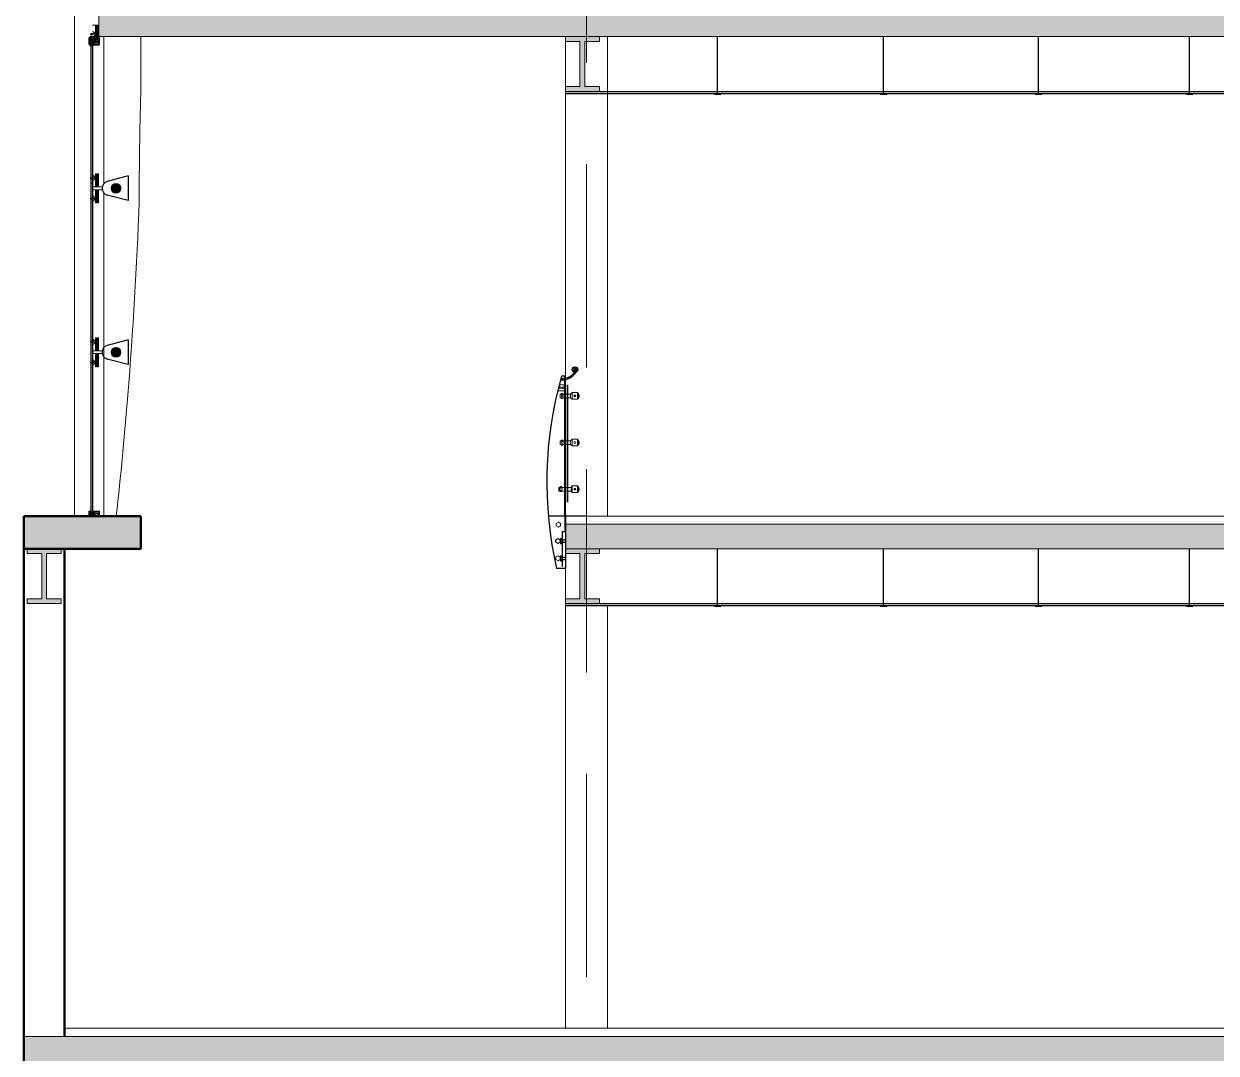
# Model space of a CAD drawing. Header units: millimetres. Extents: x 1135 to 1350, y 205 to 283.
# Drawn here: x 1303.27 to 1310.6, y 241.3 to 247.63 of the extents above; entities that cross this region are included whole.
import ezdxf

# ---------------------------------------------------------------- set-up
doc = ezdxf.new("R2010")
doc.units = ezdxf.units.MM
doc.header["$LTSCALE"] = 10
doc.linetypes.add('DASHED2', pattern=[0.375, 0.25, -0.125])
doc.layers.get('0').update_dxf_attribs({"color": 90})
for name, color, linetype in [('1', 130, 'Continuous'), ('CIEL', 8, 'Continuous'), ('DATA', 9, 'Continuous'), ('ESCALERA', 90, 'Continuous'), ('FONDO', 8, 'Continuous'), ('TEX1', 90, 'Continuous'), ('VIDRO', 140, 'Continuous')]:
    doc.layers.add(name, color=color, linetype=linetype)
for name, color, linetype, lineweight in [('A-perf', 180, 'Continuous', 9), ('cinza 03', 252, 'Continuous', 13), ('HACHT', 90, 'Continuous', 9), ('linha estutura', 252, 'Continuous', 13), ('PAREDES 2', 50, 'Continuous', 50), ('pn 02', 16, 'Continuous', 20), ('PN-01', 90, 'Continuous', 13), ('TEXTOS', 90, 'Continuous', 9)]:
    doc.layers.add(name, color=color, linetype=linetype, lineweight=lineweight)

# ---------------------------------------------------------------- blocks, each defined once
blk = doc.blocks.new('A$C43351A97')
at = {"layer": 'DATA'}
for p, q in [((0, 0.99), (0, 3.49)), ((0, 3.49), (0.53, 3.49)), ((3.53, 0.99), (0, 0.99)), ((0.07, 3.4), (0.06, 3.37)), ((0.06, 3.37), (0.06, 3.05)), ((0.06, 3.05), (0.07, 3.02)), ((0.09, 3.42), (0.07, 3.4)), ((0.07, 3.31), (0.07, 3.13)), ((0.07, 3.02), (0.09, 3)), ((0.11, 2.92), (0.08, 2.9)), ((0.08, 2.9), (0.08, 2.87)), ((0.08, 2.87), (0.08, 1.13)), ((0.08, 1.13), (0.08, 1.1)), ((0.08, 1.1), (0.11, 1.08)), ((0.13, 3.43), (0.09, 3.42)), ((0.09, 3), (0.13, 2.99)), ((0.14, 2.93), (0.11, 2.92)), ((0.11, 1.08), (0.14, 1.07)), ((0.48, 3.43), (0.13, 3.43)), ((0.46, 3.42), (0.13, 3.36)), ((0.13, 3.08), (0.46, 3.02)), ((0.13, 2.99), (0.48, 2.99)), ((0.53, 2.93), (0.14, 2.93)), ((0.14, 1.07), (2.94, 1.07)), ((0.18, 3.27), (0.3, 3.34)), ((0.3, 3.09), (0.18, 3.16)), ((0.29, 3.32), (0.19, 3.26)), ((0.19, 3.18), (0.29, 3.11)), ((0.26, 2.75), (0.26, 2.19)), ((0.61, 2.75), (0.26, 2.75)), ((0.26, 2.19), (2.73, 2.19)), ((0.32, 3.27), (0.32, 3.3)), ((0.61, 3.27), (0.32, 3.27)), ((0.32, 3.17), (0.61, 3.17)), ((0.32, 3.13), (0.32, 3.17)), ((0.34, 3.32), (0.34, 3.28)), ((0.34, 3.28), (0.43, 3.28)), ((0.34, 3.15), (0.34, 3.11)), ((0.43, 3.15), (0.34, 3.15)), ((0.39, 2.38), (0.39, 2.56)), ((0.43, 3.28), (0.46, 3.42)), ((0.46, 3.02), (0.43, 3.15)), ((0.45, 2.63), (0.86, 2.63)), ((2.73, 2.31), (0.45, 2.31)), ((0.48, 3.41), (0.48, 3.43)), ((0.48, 3.39), (0.48, 3.41)), ((0.49, 3.38), (0.48, 3.39)), ((0.48, 3.03), (0.49, 3.04)), ((0.48, 3.02), (0.48, 3.03)), ((0.48, 2.99), (0.48, 3.02)), ((0.51, 3.38), (0.49, 3.38)), ((0.49, 3.04), (0.51, 3.04)), ((0.52, 3.38), (0.51, 3.38)), ((0.51, 3.04), (0.52, 3.04)), ((0.53, 3.39), (0.52, 3.38)), ((0.52, 3.04), (0.53, 3.03)), ((0.53, 3.49), (0.53, 3.41)), ((0.53, 3.41), (0.53, 3.39)), ((0.53, 3.03), (0.53, 3.02)), ((0.53, 3.02), (0.53, 2.93)), ((0.61, 3.5), (0.61, 3.27)), ((0.86, 3.5), (0.61, 3.5)), ((0.61, 3.17), (0.61, 2.75)), ((0.73, 3.38), (0.86, 3.38)), ((0.73, 2.75), (0.73, 3.38)), ((0.86, 2.75), (0.73, 2.75)), ((0.86, 3.38), (0.86, 3.5)), ((0.86, 2.63), (0.86, 2.75)), ((4.83, 4), (2.1, 3.5)), ((2.1, 4), (4.83, 3.5)), ((2.1, 4), (2.1, 3.5)), ((4.83, 4), (2.1, 4)), ((2.1, 3.5), (4.83, 3.5)), ((2.73, 2.41), (2.73, 2.31)), ((2.73, 2.19), (2.73, 2.09)), ((2.95, 2.47), (2.79, 2.47)), ((2.79, 2.03), (2.95, 2.03)), ((2.88, 2.32), (2.92, 2.31)), ((2.95, 2.39), (2.89, 2.39)), ((2.89, 2.18), (2.93, 2.19)), ((2.9, 2.39), (2.95, 2.41)), ((5.59, 2.31), (2.9, 2.31)), ((2.9, 2.19), (3.54, 2.19)), ((2.96, 2.12), (2.9, 2.12)), ((2.95, 2.09), (2.9, 2.11)), ((2.92, 2.31), (3.03, 2.31)), ((2.93, 2.19), (3.02, 2.19)), ((2.94, 1.07), (2.97, 1.08)), ((2.97, 1.08), (2.99, 1.1)), ((2.98, 3.5), (2.98, 2.42)), ((5.21, 3.5), (2.98, 3.5)), ((2.99, 1.97), (2.99, 2.08)), ((2.99, 1.1), (3, 1.13)), ((3, 1.43), (3.02, 1.49)), ((3, 1.13), (3, 1.43)), ((3.02, 1.49), (3.06, 1.54)), ((3.05, 2.16), (3.05, 1.97)), ((3.05, 1.97), (3.74, 1.97)), ((3.06, 3.42), (5.17, 3.42)), ((3.06, 2.35), (3.06, 3.42)), ((3.06, 1.54), (3.13, 1.56)), ((3.07, 1.46), (3.06, 1.43)), ((3.06, 1.43), (3.06, 1.12)), ((3.06, 1.12), (3.07, 1.09)), ((3.09, 1.48), (3.07, 1.46)), ((3.07, 1.09), (3.09, 1.06)), ((3.08, 1.38), (3.08, 1.19)), ((3.62, 1.87), (3.09, 1.87)), ((3.13, 1.49), (3.09, 1.48)), ((3.09, 1.06), (3.13, 1.05)), ((3.13, 1.56), (3.53, 1.56)), ((3.48, 1.49), (3.13, 1.49)), ((3.13, 1.05), (3.48, 1.05)), ((3.47, 1.48), (3.14, 1.43)), ((3.14, 1.14), (3.47, 1.09)), ((3.19, 1.34), (3.3, 1.41)), ((3.3, 1.15), (3.19, 1.23)), ((3.2, 1.32), (3.3, 1.39)), ((3.3, 1.18), (3.2, 1.24)), ((3.33, 1.37), (3.33, 1.33)), ((3.33, 1.33), (3.74, 1.33)), ((3.33, 1.23), (3.33, 1.2)), ((3.71, 1.23), (3.33, 1.23)), ((3.34, 1.39), (3.34, 1.35)), ((3.34, 1.35), (3.43, 1.35)), ((3.34, 1.22), (3.34, 1.18)), ((3.43, 1.22), (3.34, 1.22)), ((3.43, 1.35), (3.47, 1.48)), ((3.47, 1.09), (3.43, 1.22)), ((3.48, 1.47), (3.48, 1.49)), ((3.48, 1.46), (3.48, 1.47)), ((3.49, 1.45), (3.48, 1.46)), ((3.48, 1.09), (3.49, 1.1)), ((3.48, 1.08), (3.48, 1.09)), ((3.48, 1.05), (3.48, 1.08)), ((3.51, 1.44), (3.49, 1.45)), ((3.49, 1.1), (3.51, 1.1)), ((3.52, 1.45), (3.51, 1.44)), ((3.51, 1.1), (3.52, 1.1)), ((3.53, 1.46), (3.52, 1.45)), ((3.52, 1.1), (3.53, 1.09)), ((3.53, 1.56), (3.53, 1.47)), ((3.53, 1.47), (3.53, 1.46)), ((3.53, 1.09), (3.53, 1.08)), ((3.53, 1.08), (3.53, 0.99)), ((3.54, 2.19), (3.54, 2.09)), ((4.17, 0.88), (3.57, 0.96)), ((3.61, 2.03), (3.7, 2.03)), ((3.62, 1.51), (3.62, 1.87)), ((3.62, 1.09), (3.67, 1.09)), ((3.62, 1.03), (3.62, 1.09)), ((3.64, 2.18), (3.68, 2.19)), ((3.65, 2.19), (5.59, 2.19)), ((3.71, 2.12), (3.65, 2.12)), ((3.7, 2.09), (3.65, 2.11)), ((3.84, 1), (3.65, 1)), ((3.67, 1.09), (3.71, 1.23)), ((3.68, 2.19), (3.77, 2.19)), ((3.71, 1.87), (3.71, 1.51)), ((3.74, 1.87), (3.71, 1.87)), ((3.71, 1.51), (3.8, 1.51)), ((3.74, 1.97), (3.74, 2.08)), ((3.74, 1.33), (3.74, 1.39)), ((3.8, 2.16), (3.8, 1.94)), ((3.87, 1.33), (3.8, 1.09)), ((3.8, 1.09), (3.87, 1.09)), ((3.96, 1.49), (3.86, 1.32)), ((3.87, 1.45), (3.87, 1.33)), ((3.87, 1.09), (3.87, 1.03)), ((3.97, 1.27), (3.97, 1.05)), ((4.17, 1.34), (4.02, 1.5)), ((4.07, 1.05), (4.07, 1.27)), ((4.17, 0), (4.17, 1.5)), ((5.36, 1.5), (4.17, 1.5)), ((4.83, 3.5), (4.83, 4)), ((5.3, 3.19), (5.03, 2.71)), ((5.03, 2.71), (5.03, 2.35)), ((5.11, 2.69), (5.37, 3.14)), ((5.11, 2.35), (5.11, 2.69)), ((5.17, 3.42), (5.3, 3.19)), ((5.17, 0), (5.17, 1.5)), ((5.17, 0.86), (5.67, 0.94)), ((5.37, 3.24), (5.21, 3.5)), ((5.36, 3.5), (5.36, 3.28)), ((5.61, 3.5), (5.36, 3.5)), ((5.36, 3.1), (5.36, 2.93)), ((5.36, 1.57), (5.36, 1.4)), ((5.36, 1.23), (5.36, 1)), ((5.36, 1), (5.61, 1)), ((5.38, 3.25), (5.41, 3.25)), ((5.41, 3.13), (5.38, 3.13)), ((5.38, 1.38), (5.41, 1.38)), ((5.41, 1.25), (5.38, 1.25)), ((5.41, 3.29), (5.5, 3.29)), ((5.41, 3.25), (5.41, 3.29)), ((5.41, 3.09), (5.41, 3.13)), ((5.41, 3.1), (5.41, 3.09)), ((5.6, 3.09), (5.41, 3.09)), ((5.41, 1.41), (5.6, 1.41)), ((5.41, 1.38), (5.41, 1.41)), ((5.41, 1.21), (5.41, 1.25)), ((5.5, 1.21), (5.41, 1.21)), ((5.46, 3), (5.65, 3)), ((5.46, 2.93), (5.46, 3)), ((5.46, 1.5), (5.46, 1.57)), ((5.65, 1.5), (5.46, 1.5)), ((5.5, 3.29), (5.63, 3.16)), ((5.63, 1.34), (5.5, 1.21)), ((5.61, 3.32), (5.61, 3.5)), ((5.64, 3.29), (5.61, 3.32)), ((5.61, 1.18), (5.64, 1.21)), ((5.61, 1), (5.61, 1.18)), ((5.66, 3.31), (5.64, 3.29)), ((5.64, 1.21), (5.66, 1.19)), ((5.65, 3.5), (6.23, 3.5)), ((5.73, 3.45), (5.65, 3.47)), ((5.65, 3), (5.65, 3)), ((5.65, 3), (5.65, 2.38)), ((5.65, 2.13), (5.65, 1.5)), ((5.65, 1.03), (5.73, 1.05)), ((6.23, 1), (5.65, 1)), ((5.72, 3.31), (5.66, 3.31)), ((5.66, 1.19), (5.72, 1.19)), ((6.2, 0.94), (5.67, 0.94)), ((5.73, 3.29), (5.73, 3.45)), ((5.73, 1.05), (5.73, 1.21)), ((5.77, 1.44), (5.77, 3.06)), ((5.77, 3.06), (5.95, 3.06)), ((5.95, 1.44), (5.77, 1.44)), ((6.19, 3.45), (5.81, 3.43)), ((5.81, 3.43), (5.81, 3.29)), ((5.81, 1.21), (5.81, 1.07)), ((5.81, 1.07), (6.19, 1.05)), ((5.92, 3.23), (5.82, 3.28)), ((5.82, 1.22), (5.92, 1.27)), ((5.95, 3.06), (5.95, 3.17)), ((5.95, 1.33), (5.95, 1.44)), ((6.17, 2.25), (6.19, 2.83)), ((6.19, 1.68), (6.17, 2.25)), ((6.19, 2.83), (6.19, 3.45)), ((6.19, 1.05), (6.19, 1.68)), ((6.23, 3.5), (6.23, 1))]:
    blk.add_line(p, q, dxfattribs=at)
blk.add_circle((5.12, 3.76), 0.243, dxfattribs=at)
for centre, radius, start, end in [((0.13, 3.3), 0.0625, 90, 168.61954), ((0.13, 3.14), 0.0625, 191.38046, 270), ((0.24, 3.22), 0.0784, 135.87573, 224.12427), ((0.22, 3.22), 0.0469, 124.43657, 235.56343), ((0.3, 3.3), 0.025, 360, 124.43657), ((0.3, 3.13), 0.025, 235.56343, 360), ((0.31, 3.32), 0.0272, 0, 124.43657), ((0.31, 3.11), 0.0272, 235.56343, 360), ((0.45, 2.56), 0.0625, 90, 180), ((0.45, 2.38), 0.0625, 180, 270), ((2.79, 2.41), 0.0625, 90, 180), ((2.79, 2.09), 0.0625, 180, 270), ((2.9, 2.35), 0.041, 90, 270), ((2.89, 2.35), 0.0312, 90, 254.96712), ((2.9, 2.15), 0.041, 90, 270), ((2.9, 2.15), 0.031, 105.99545, 270.00455), ((2.95, 2.44), 0.03, 270, 90), ((2.95, 2.42), 0.0312, 270, 0), ((2.95, 2.06), 0.03, 270, 90), ((2.96, 2.08), 0.031, 359.99877, 90.00123), ((3.09, 1.97), 0.094, 179.9974, 270.00108), ((3.02, 2.16), 0.031, 360, 90), ((3.03, 2.35), 0.0312, 270, 0), ((3.05, 2.16), 0.00000125, 180, 0), ((3.14, 1.37), 0.0625, 90, 168.61954), ((3.14, 1.2), 0.0625, 191.38046, 270), ((3.24, 1.28), 0.0784, 135.87573, 224.12427), ((3.23, 1.28), 0.0469, 124.35561, 235.64439), ((3.32, 1.39), 0.0272, 360, 124.43657), ((3.31, 1.37), 0.025, 359.99613, 124.00387), ((3.31, 1.2), 0.025, 235.73155, 359.72194), ((3.32, 1.18), 0.0272, 235.56343, 360), ((3.61, 2.09), 0.0625, 180, 270), ((3.57, 1.08), 0.039, 0.1803, 180), ((3.57, 1), 0.039, 180, 262.07308), ((3.65, 2.15), 0.041, 90, 270), ((3.65, 2.15), 0.0309, 105.33705, 270.12763), ((3.74, 1.51), 0.125, 180, 270), ((3.65, 1.03), 0.03, 180, 224.98847), ((3.65, 1.03), 0.03, 224.98847, 270.01153), ((3.7, 2.06), 0.031, 270, 90), ((3.71, 2.08), 0.031, 360, 90), ((3.74, 1.94), 0.062, 270, 360), ((3.77, 2.16), 0.031, 0, 90), ((3.8, 1.45), 0.062, 360, 90), ((3.84, 1.03), 0.03, 270, 0.00477), ((3.99, 1.47), 0.037, 43.0014, 150), ((4.02, 1.25), 0.0537, 21.45883, 158.54117), ((4.02, 1.07), 0.0537, 201.45883, 338.54117), ((5.07, 2.35), 0.04, 180, 0), ((5.38, 3.28), 0.025, 180, 270), ((5.38, 3.1), 0.025, 90, 180), ((5.41, 2.93), 0.05, 180, 0), ((5.41, 1.57), 0.05, 0, 180), ((5.38, 1.4), 0.025, 180, 270), ((5.38, 1.23), 0.025, 90, 180), ((5.29, 3.19), 0.0938, 330, 30), ((5.87, 3.71), 0.337, 118.30351, 217.999), ((5.59, 2.38), 0.0625, 270, 0), ((5.59, 2.13), 0.0625, 0, 90), ((5.6, 3.13), 0.0414, 270, 45), ((5.6, 1.37), 0.0414, 315, 90), ((5.65, 3.49), 0.015, 90, 256.26192), ((5.65, 1.02), 0.015, 103.73808, 270), ((5.77, 3.3), 0.05, 166.11346, 339.89449), ((5.77, 1.2), 0.05, 20.10551, 193.88654), ((5.77, 3.29), 0.04, 180, 0), ((5.77, 1.21), 0.04, 0, 180), ((5.89, 3.17), 0.0625, 360, 60), ((5.89, 1.33), 0.0625, 300, 360)]:
    blk.add_arc(centre, radius, start, end, dxfattribs=at)

msp = doc.modelspace()

# ---------------------------------------------------------------- hatches: boundary and pattern name
at = {"layer": '1'}
h = msp.add_hatch(dxfattribs=at)
h.set_pattern_fill('LINE', color=256, scale=0.022502, angle=45, style=0)
h.set_pattern_definition([(45, (1113.0071196, 279.2692487), (-0.001988936716, 0.001988936716), [])])
h.paths.add_polyline_path([(1303.8635, 246.6167, 0.528848), (1303.8252, 246.6427), (1303.8091, 246.6262, 1.19142)])
h = msp.add_hatch(dxfattribs=at)
h.set_pattern_fill('LINE', color=256, scale=0.022502, angle=45, style=0)
h.set_pattern_definition([(45, (1113.0071196, 278.2609154), (-0.001988936716, 0.001988936716), [])])
h.paths.add_polyline_path([(1303.8635, 245.6083, 0.528848), (1303.8252, 245.6344), (1303.8091, 245.6179, 1.19142)])
at = {"layer": 'cinza 03'}
h = msp.add_hatch(dxfattribs=at)
h.set_pattern_fill('LINE', color=256, scale=0.014873, angle=90, style=0)
h.set_pattern_definition([(90, (-1957.9210344, -1186.3279192), (0.0018591344764, 1e-19), [])])
h.paths.add_polyline_path([(1306.6143, 245.3398), (1306.6076, 245.3398), (1306.6076, 245.4049), (1306.6143, 245.4049)])
h.paths.add_polyline_path([(1306.6143, 244.7661), (1306.6076, 244.7661), (1306.6076, 245.3398), (1306.6143, 245.3398)])
h.paths.add_polyline_path([(1306.6143, 244.6865), (1306.6076, 244.6865), (1306.6076, 244.7661), (1306.6143, 244.7661)])
h = msp.add_hatch(color=256, dxfattribs=at)
edge = h.paths.add_edge_path()
edge.add_arc((1306.6568, 245.3398), 0.00205, 0, 360)
at = {"layer": 'ESCALERA', "ltscale": 0.1}
h = msp.add_hatch(color=256, dxfattribs=at)
h.paths.add_polyline_path([(1306.6568, 245.5186, -0.429246), (1306.6749, 245.5014, -0.019142), (1306.6748, 245.5001), (1306.6568, 245.5001)])
h.paths.add_polyline_path([(1306.6568, 245.5186), (1306.6568, 245.5001), (1306.6406, 245.5001, -0.019142), (1306.6406, 245.5014, -0.399339)])
h.paths.add_polyline_path([(1306.6568, 245.5001), (1306.6748, 245.5001, -0.406762), (1306.6568, 245.4843)])
h.paths.add_polyline_path([(1306.6406, 245.5014, -0.060174), (1306.641, 245.5055), (1306.6568, 245.4979), (1306.6568, 245.4843, -0.399339)])
at = {"layer": 'HACHT'}
h = msp.add_hatch(color=256, dxfattribs=at)
h.paths.add_polyline_path([(1317.4037, 244.55), (1306.5987, 244.55), (1306.5987, 244.4), (1306.8087, 244.4), (1317.4037, 244.4)])
h.paths.add_polyline_path([(1317.4037, 250.85), (1306.5987, 250.85), (1306.5987, 250.7), (1306.8087, 250.7), (1317.4037, 250.7)])
h.paths.add_polyline_path([(1303.9874, 250.85), (1303.2681, 250.85), (1303.2681, 250.7), (1303.6713, 250.7, -0.263734), (1303.6746, 250.7), (1303.9874, 250.7)])
h = msp.add_hatch(color=256, dxfattribs=at)
h.paths.add_polyline_path([(1303.9874, 238.25), (1303.2681, 238.25), (1303.2681, 238.1), (1303.6713, 238.1, -0.263734), (1303.6746, 238.1), (1303.9874, 238.1)])
h.paths.add_polyline_path([(1303.9874, 244.6), (1303.6746, 244.6, -0.263734), (1303.6713, 244.6), (1303.2681, 244.6), (1303.2681, 244.4), (1303.9874, 244.4)])
h.paths.add_polyline_path([(1314.7287, 241.4), (1303.2681, 241.4), (1303.2681, 241.25), (1303.4781, 241.25), (1314.7287, 241.25)])
h.paths.add_polyline_path([(1317.4037, 241.4), (1314.7287, 241.4), (1314.7287, 241.25), (1317.4037, 241.25)])
h.paths.add_polyline_path([(1324.6001, 242.9676), (1325.4787, 242.9676), (1325.4787, 243.1176), (1324.2787, 243.1176), (1324.2787, 242.9324), (1324.0087, 242.9324), (1324.0087, 242.7471), (1323.7387, 242.7471), (1323.7387, 242.5618), (1323.4687, 242.5618), (1323.4687, 242.3765), (1323.1987, 242.3765), (1323.1987, 242.1912), (1322.9287, 242.1912), (1322.9287, 242.0059), (1322.6587, 242.0059), (1322.6587, 241.8206), (1322.3887, 241.8206), (1322.3887, 241.6353), (1322.1187, 241.6353), (1322.1187, 241.4), (1318.2287, 241.4), (1318.2287, 241.25), (1322.0244, 241.25), (1322.0973, 241.25)])
h.paths.add_polyline_path([(1324.6001, 246.1176), (1325.4787, 246.1176), (1325.4787, 246.2676), (1324.2787, 246.2676), (1324.2787, 246.0824), (1324.0087, 246.0824), (1324.0087, 245.8971), (1323.7387, 245.8971), (1323.7387, 245.7118), (1323.4687, 245.7118), (1323.4687, 245.5265), (1323.1987, 245.5265), (1323.1987, 245.3412), (1322.9287, 245.3412), (1322.9287, 245.1559), (1322.6587, 245.1559), (1322.6587, 244.9706), (1322.3887, 244.9706), (1322.3887, 244.7853), (1322.1187, 244.7853), (1322.1187, 244.55), (1318.2287, 244.55), (1318.2287, 244.35), (1322.0244, 244.35)])
h.paths.add_polyline_path([(1317.4037, 247.7), (1303.7287, 247.7), (1303.7287, 247.5524), (1303.7294, 247.55), (1317.4037, 247.55)])
h.paths.add_polyline_path([(1324.6001, 249.2676), (1325.4787, 249.2676), (1325.4787, 249.4176), (1324.2787, 249.4176), (1324.2787, 249.2324), (1324.0087, 249.2324), (1324.0087, 249.0471), (1323.7387, 249.0471), (1323.7387, 248.8618), (1323.4687, 248.8618), (1323.4687, 248.6765), (1323.1987, 248.6765), (1323.1987, 248.4912), (1322.9287, 248.4912), (1322.9287, 248.3059), (1322.6587, 248.3059), (1322.6587, 248.1206), (1322.3887, 248.1206), (1322.3887, 247.9353), (1322.1187, 247.9353), (1322.1187, 247.7), (1318.2287, 247.7), (1318.2287, 247.55), (1322.0244, 247.55), (1322.0973, 247.55)])
h.paths.add_polyline_path([(1322.1076, 241.5044), (1322.339, 241.5044), (1322.339, 241.6844), (1322.1076, 241.6844)], flags=25)
h.paths.add_polyline_path([(1322.1076, 247.8044), (1322.339, 247.8044), (1322.339, 247.9844), (1322.1076, 247.9844)], flags=25)
at = {"layer": 'pn 02'}
for points in [[(1306.5987, 247.2425), (1306.5987, 247.2125), (1306.8087, 247.2125), (1306.8087, 247.2425), (1306.7187, 247.2425), (1306.7187, 247.52), (1306.8087, 247.52), (1306.8087, 247.55), (1306.5987, 247.55), (1306.5987, 247.52), (1306.6887, 247.52), (1306.6887, 247.2425)], [(1303.2881, 244.0925), (1303.2881, 244.0625), (1303.4981, 244.0625), (1303.4981, 244.0925), (1303.4081, 244.0925), (1303.4081, 244.37), (1303.4981, 244.37), (1303.4981, 244.4), (1303.2881, 244.4), (1303.2881, 244.37), (1303.3781, 244.37), (1303.3781, 244.0925)], [(1306.5987, 244.0925), (1306.5987, 244.0625), (1306.8087, 244.0625), (1306.8087, 244.0925), (1306.7187, 244.0925), (1306.7187, 244.37), (1306.8087, 244.37), (1306.8087, 244.4), (1306.5987, 244.4), (1306.5987, 244.37), (1306.6887, 244.37), (1306.6887, 244.0925)]]:
    msp.add_hatch(color=256, dxfattribs=at).paths.add_polyline_path(points)

# ---------------------------------------------------------------- linework, layer by layer
for p, q in [((1303.91, 246.6926), (1303.7812, 246.6588)), ((1303.91, 246.6926), (1303.91, 246.5407)), ((1303.91, 246.5407), (1303.7812, 246.5745)), ((1303.91, 245.6843), (1303.7812, 245.6505)), ((1303.91, 245.6843), (1303.91, 245.5324)), ((1303.91, 245.5324), (1303.7812, 245.5662))]:
    msp.add_line(p, q)
for centre in [(1303.7944, 246.6167), (1303.7944, 245.6083)]:
    msp.add_arc(centre, 0.0442, 107.41068, 252.58932)
at = {"layer": 'A-perf'}
for p, q in [((1303.76, 246.8364), (1303.76, 247.55)), ((1303.9874, 247.2), (1303.9874, 247.55)), ((1303.76, 246.6444), (1303.76, 246.8364)), ((1303.76, 245.3922), (1303.76, 246.5889)), ((1303.76, 244.6), (1303.76, 245.3922))]:
    msp.add_line(p, q, dxfattribs=at)
at = {"layer": 'A-perf', "color": 8}
for centre, radius in [((1303.8355, 246.6167), 0.03), ((1303.8355, 246.6167), 0.028), ((1303.8355, 245.6083), 0.03), ((1303.8355, 245.6083), 0.028)]:
    msp.add_circle(centre, radius, dxfattribs=at)
at = {"layer": 'A-perf'}
for centre, radius, start, end in [((1328.4826, 246.495), 24.5054, 178.35147, 179.90334), ((1277.3659, 247.4926), 26.6286, 355.37318, 357.94196), ((1277.3659, 247.4926), 26.6286, 353.76369, 355.37318)]:
    msp.add_arc(centre, radius, start, end, dxfattribs=at)
at = {"layer": 'CIEL'}
for p, q in [((1306.5987, 247.2125), (1314.5727, 247.2125)), ((1306.5987, 247.2), (1314.5727, 247.2)), ((1307.5156, 247.1957), (1307.5554, 247.1957)), ((1308.5355, 247.1957), (1308.5752, 247.1957)), ((1309.49, 247.1957), (1309.5297, 247.1957)), ((1310.4183, 247.1957), (1310.4581, 247.1957)), ((1306.5987, 244.0625), (1314.5727, 244.0625)), ((1306.5987, 244.05), (1314.5727, 244.05)), ((1307.5156, 244.0457), (1307.5554, 244.0457)), ((1308.5355, 244.0457), (1308.5752, 244.0457)), ((1309.49, 244.0457), (1309.5297, 244.0457)), ((1310.4183, 244.0457), (1310.4581, 244.0457))]:
    msp.add_line(p, q, dxfattribs=at)
at = {"layer": 'cinza 03'}
for p, q in [((1306.5965, 245.4074), (1306.5609, 245.4074)), ((1306.6131, 245.4049), (1306.6076, 245.4049)), ((1306.5965, 245.3714), (1306.5518, 245.3714)), ((1306.6311, 245.3512), (1306.5665, 245.3512)), ((1306.5665, 245.3512), (1306.5665, 245.3286)), ((1306.5665, 245.3286), (1306.6311, 245.3286)), ((1306.6404, 245.3604), (1306.6311, 245.3512)), ((1306.6311, 245.3286), (1306.6311, 245.3512)), ((1306.6311, 245.3286), (1306.6404, 245.3189)), ((1306.6733, 245.3604), (1306.6404, 245.3604)), ((1306.6404, 245.3604), (1306.6404, 245.3189)), ((1306.6733, 245.3189), (1306.6404, 245.3189)), ((1306.68, 245.3522), (1306.6733, 245.3604)), ((1306.6733, 245.3604), (1306.6733, 245.3189)), ((1306.6733, 245.3189), (1306.68, 245.3254)), ((1306.68, 245.3522), (1306.68, 245.3254)), ((1306.6845, 245.3466), (1306.68, 245.3466)), ((1306.6845, 245.3325), (1306.68, 245.3325)), ((1306.6845, 245.3466), (1306.6845, 245.3325)), ((1306.6311, 245.0644), (1306.5665, 245.0644)), ((1306.5665, 245.0644), (1306.5665, 245.0418)), ((1306.5665, 245.0418), (1306.6311, 245.0418)), ((1306.6404, 245.0736), (1306.6311, 245.0644)), ((1306.6311, 245.0418), (1306.6311, 245.0644)), ((1306.6311, 245.0418), (1306.6404, 245.0321)), ((1306.6733, 245.0736), (1306.6404, 245.0736)), ((1306.6404, 245.0736), (1306.6404, 245.0321)), ((1306.6733, 245.0321), (1306.6404, 245.0321)), ((1306.68, 245.0654), (1306.6733, 245.0736)), ((1306.6733, 245.0736), (1306.6733, 245.0321)), ((1306.6733, 245.0321), (1306.68, 245.0386)), ((1306.68, 245.0654), (1306.68, 245.0386)), ((1306.6845, 245.0598), (1306.68, 245.0598)), ((1306.6845, 245.0457), (1306.68, 245.0457)), ((1306.6845, 245.0598), (1306.6845, 245.0457)), ((1306.5594, 244.7774), (1306.6351, 244.7774)), ((1306.5594, 244.7774), (1306.5594, 244.7547)), ((1306.5594, 244.7547), (1306.6351, 244.7547)), ((1306.6404, 244.787), (1306.6351, 244.7774)), ((1306.6351, 244.7547), (1306.6351, 244.7774)), ((1306.6404, 244.7454), (1306.6351, 244.7547)), ((1306.6404, 244.787), (1306.6404, 244.7454)), ((1306.6733, 244.787), (1306.6404, 244.787)), ((1306.6733, 244.7454), (1306.6404, 244.7454)), ((1306.68, 244.7787), (1306.6733, 244.787)), ((1306.6733, 244.787), (1306.6733, 244.7454)), ((1306.6733, 244.7454), (1306.68, 244.7519)), ((1306.68, 244.7787), (1306.68, 244.7519)), ((1306.6845, 244.7732), (1306.68, 244.7732)), ((1306.6845, 244.7591), (1306.68, 244.7591)), ((1306.6845, 244.7732), (1306.6845, 244.7591))]:
    msp.add_line(p, q, dxfattribs=at)
for points in [[(1306.5667, 245.3955), (1306.5721, 245.3924), (1306.5721, 245.3862), (1306.5667, 245.383), (1306.5613, 245.3862), (1306.5613, 245.3924)], [(1306.5864, 245.3955), (1306.5918, 245.3924), (1306.5918, 245.3862), (1306.5864, 245.383), (1306.581, 245.3862), (1306.581, 245.3924)]]:
    msp.add_lwpolyline(points, close=True, dxfattribs=at)
for centre, radius in [((1306.5667, 245.3893), 0.00624), ((1306.5864, 245.3893), 0.00624), ((1306.5799, 245.34), 0.00624), ((1306.6568, 245.3398), 0.00624), ((1306.6568, 245.3398), 0.00205), ((1306.5799, 245.0531), 0.00624), ((1306.6568, 245.0529), 0.00624), ((1306.5714, 244.7661), 0.00764), ((1306.6568, 244.7663), 0.00624), ((1306.6568, 244.7663), 0.00205)]:
    msp.add_circle(centre, radius, dxfattribs=at)
for centre, radius, start, end in [((1306.5795, 245.351), 0.00604, 1.59643, 178.40357), ((1306.5795, 245.3287), 0.00604, 180.75658, 359.24342), ((1306.5795, 245.0642), 0.00604, 1.59643, 178.40357), ((1306.5795, 245.0419), 0.00604, 180.75658, 359.24342), ((1306.5711, 244.7557), 0.00487, 191.14955, 348.85045), ((1306.5718, 244.7774), 0.00487, 359.77035, 180.22965)]:
    msp.add_arc(centre, radius, start, end, dxfattribs=at)
at = {"layer": 'ESCALERA'}
for p, q in [((1306.5965, 245.4614), (1306.5755, 245.4614)), ((1306.5965, 244.6001), (1306.5965, 245.4614)), ((1306.578, 245.4465), (1306.578, 245.4371)), ((1306.5965, 244.6001), (1306.4939, 244.6001)), ((1306.5965, 244.6001), (1306.5965, 244.506)), ((1306.7301, 244.6001), (1306.5965, 244.6001)), ((1306.5987, 244.6), (1306.5987, 244.2772)), ((1306.5799, 244.506), (1306.5799, 244.2895)), ((1306.5799, 244.506), (1306.5987, 244.506)), ((1306.5685, 244.463), (1306.5799, 244.463)), ((1306.5685, 244.463), (1306.5685, 244.4329)), ((1306.5685, 244.4554), (1306.5987, 244.4554)), ((1306.5685, 244.4402), (1306.5987, 244.4402)), ((1306.5685, 244.4329), (1306.5799, 244.4329)), ((1306.5685, 244.3564), (1306.5799, 244.3564)), ((1306.5685, 244.3564), (1306.5685, 244.3263)), ((1306.5685, 244.3488), (1306.5987, 244.3488)), ((1306.5685, 244.3336), (1306.5987, 244.3336)), ((1306.5685, 244.3263), (1306.5799, 244.3263)), ((1306.5987, 244.2772), (1306.5447, 244.2772))]:
    msp.add_line(p, q, dxfattribs=at)
msp.add_lwpolyline([(1306.5671, 244.4402), (1306.554, 244.4328), (1306.5409, 244.4404), (1306.541, 244.4555), (1306.5542, 244.463), (1306.5672, 244.4554)], close=True, dxfattribs=at)
msp.add_circle((1306.6577, 245.5014), 0.0172, dxfattribs=at)
for centre, radius, start, end in [((1308.872, 244.8092), 2.3873, 164.14618, 192.87491), ((1306.5753, 245.5505), 0.104, 271.46779, 321.73993), ((1306.5753, 245.5411), 0.104, 271.46779, 326.97477)]:
    msp.add_arc(centre, radius, start, end, dxfattribs=at)
at = {"layer": 'FONDO'}
for p, q in [((1307.5355, 247.1957), (1307.5355, 247.55)), ((1308.5554, 247.1957), (1308.5554, 247.55)), ((1309.5098, 247.1957), (1309.5098, 247.55)), ((1310.4382, 247.1957), (1310.4382, 247.55)), ((1307.5355, 244.0457), (1307.5355, 244.4)), ((1308.5554, 244.0457), (1308.5554, 244.4)), ((1309.5098, 244.0457), (1309.5098, 244.4)), ((1310.4382, 244.0457), (1310.4382, 244.4))]:
    msp.add_line(p, q, dxfattribs=at)
at = {"layer": 'linha estutura', "linetype": 'DASHED2', "ltscale": 0.5}
msp.add_line((1306.7287, 280.5143), (1306.7287, 205.1185), dxfattribs=at)
at = {"layer": 'linha estutura'}
for p, q in [((1303.76, 244.6), (1303.8369, 244.6)), ((1306.5987, 244.6), (1306.5987, 244.05)), ((1306.5987, 244.6), (1306.5987, 244.35)), ((1303.2881, 244.4), (1303.5181, 244.4)), ((1303.76, 241.45), (1303.8369, 241.45))]:
    msp.add_line(p, q, dxfattribs=at)
at = {"layer": 'PAREDES 2'}
for p, q in [((1303.2681, 238.1), (1303.2681, 244.6)), ((1303.2681, 244.6), (1303.9874, 244.6)), ((1303.9874, 244.4), (1303.9874, 244.6)), ((1303.2681, 244.4), (1303.9874, 244.4)), ((1303.5181, 241.4), (1303.5181, 244.4))]:
    msp.add_line(p, q, dxfattribs=at)
at = {"layer": 'pn 02'}
for p, q in [((1303.7287, 247.5), (1303.7287, 247.75)), ((1303.7287, 247.55), (1317.4037, 247.55)), ((1306.5987, 244.6), (1317.2537, 244.6)), ((1306.5987, 244.55), (1317.4037, 244.55)), ((1306.5987, 244.4), (1317.4037, 244.4)), ((1303.5181, 241.45), (1317.2537, 241.45)), ((1303.2681, 241.4), (1317.4037, 241.4))]:
    msp.add_line(p, q, dxfattribs=at)
at = {"layer": 'pn 02', "linetype": 'Continuous'}
for points in [[(1306.5987, 247.2425), (1306.5987, 247.2125), (1306.8087, 247.2125), (1306.8087, 247.2425), (1306.7187, 247.2425), (1306.7187, 247.52), (1306.8087, 247.52), (1306.8087, 247.55), (1306.5987, 247.55), (1306.5987, 247.52), (1306.6887, 247.52), (1306.6887, 247.2425)], [(1303.2881, 244.0925), (1303.2881, 244.0625), (1303.4981, 244.0625), (1303.4981, 244.0925), (1303.4081, 244.0925), (1303.4081, 244.37), (1303.4981, 244.37), (1303.4981, 244.4), (1303.2881, 244.4), (1303.2881, 244.37), (1303.3781, 244.37), (1303.3781, 244.0925)], [(1306.5987, 244.0925), (1306.5987, 244.0625), (1306.8087, 244.0625), (1306.8087, 244.0925), (1306.7187, 244.0925), (1306.7187, 244.37), (1306.8087, 244.37), (1306.8087, 244.4), (1306.5987, 244.4), (1306.5987, 244.37), (1306.6887, 244.37), (1306.6887, 244.0925)]]:
    msp.add_lwpolyline(points, close=True, dxfattribs=at)
at = {"layer": 'PN-01'}
for p, q in [((1303.5787, 250.7), (1303.5787, 247.5)), ((1303.7287, 247.6196), (1303.69, 247.6196)), ((1303.6958, 247.5799), (1303.69, 247.5799)), ((1303.6998, 247.5728), (1303.6958, 247.5799)), ((1303.7084, 247.5386), (1303.7084, 247.6196)), ((1303.7147, 247.5937), (1303.7084, 247.5937)), ((1303.7147, 247.58), (1303.7084, 247.58)), ((1303.7147, 247.5386), (1303.7147, 247.6196)), ((1303.7209, 247.5816), (1303.7209, 247.6196)), ((1303.7209, 247.5937), (1303.7272, 247.5937)), ((1303.7209, 247.5483), (1303.7209, 247.5816)), ((1303.7272, 247.5386), (1303.7272, 247.6196)), ((1303.5787, 247.55), (1303.5787, 244.6)), ((1303.7147, 247.5649), (1303.6751, 247.5649)), ((1303.6854, 247.569), (1303.68, 247.5717)), ((1303.6851, 247.5678), (1303.68, 247.5703)), ((1303.7147, 247.5662), (1303.68, 247.5662)), ((1303.7147, 247.5637), (1303.68, 247.5637)), ((1303.6851, 247.5621), (1303.68, 247.5596)), ((1303.6854, 247.5608), (1303.68, 247.5582)), ((1303.7147, 247.5637), (1303.6809, 247.5637)), ((1303.69, 247.5678), (1303.6851, 247.5678)), ((1303.69, 247.5621), (1303.6851, 247.5621)), ((1303.69, 247.569), (1303.6854, 247.569)), ((1303.69, 247.5608), (1303.6854, 247.5608)), ((1303.6958, 247.5492), (1303.69, 247.5492)), ((1303.6998, 247.5563), (1303.6958, 247.5492)), ((1303.7084, 247.5728), (1303.6998, 247.5728)), ((1303.7084, 247.5563), (1303.6998, 247.5563)), ((1303.7147, 247.5498), (1303.7084, 247.5498)), ((1303.7147, 247.5386), (1303.7084, 247.5386)), ((1303.7209, 247.5734), (1303.7147, 247.5774)), ((1303.7209, 247.5564), (1303.7147, 247.5524)), ((1303.7165, 247.5536), (1303.7165, 247.5762)), ((1303.7178, 247.5544), (1303.7178, 247.5754)), ((1303.719, 247.5552), (1303.719, 247.5746)), ((1303.7209, 247.5386), (1303.7209, 247.5483)), ((1303.7209, 247.5386), (1303.7272, 247.5386)), ((1306.5987, 247.55), (1306.5987, 244.6)), ((1306.8587, 247.55), (1306.8587, 244.6)), ((1303.7084, 246.7061), (1303.7084, 246.6252)), ((1303.7147, 246.7061), (1303.7084, 246.7061)), ((1303.7147, 246.7061), (1303.7147, 246.6252)), ((1303.7209, 246.7061), (1303.7272, 246.7061)), ((1303.7209, 246.7061), (1303.7209, 246.6965)), ((1303.7272, 246.7061), (1303.7272, 246.6252)), ((1303.7147, 246.6798), (1303.6751, 246.6798)), ((1303.6854, 246.684), (1303.68, 246.6866)), ((1303.6851, 246.6827), (1303.68, 246.6852)), ((1303.7147, 246.6811), (1303.68, 246.6811)), ((1303.7147, 246.6786), (1303.68, 246.6786)), ((1303.6851, 246.677), (1303.68, 246.6745)), ((1303.6854, 246.6757), (1303.68, 246.6731)), ((1303.7147, 246.6811), (1303.6809, 246.6811)), ((1303.69, 246.6827), (1303.6851, 246.6827)), ((1303.69, 246.677), (1303.6851, 246.677)), ((1303.69, 246.684), (1303.6854, 246.684)), ((1303.69, 246.6757), (1303.6854, 246.6757)), ((1303.6958, 246.6955), (1303.69, 246.6955)), ((1303.6958, 246.6649), (1303.69, 246.6649)), ((1303.6998, 246.6884), (1303.6958, 246.6955)), ((1303.6998, 246.672), (1303.6958, 246.6649)), ((1303.7084, 246.6884), (1303.6998, 246.6884)), ((1303.7084, 246.672), (1303.6998, 246.672)), ((1303.7147, 246.6949), (1303.7084, 246.6949)), ((1303.7147, 246.6647), (1303.7084, 246.6647)), ((1303.7147, 246.651), (1303.7084, 246.651)), ((1303.7209, 246.6883), (1303.7147, 246.6923)), ((1303.7209, 246.6713), (1303.7147, 246.6673)), ((1303.7165, 246.6911), (1303.7165, 246.6685)), ((1303.7178, 246.6903), (1303.7178, 246.6693)), ((1303.719, 246.6895), (1303.719, 246.6701)), ((1303.7209, 246.6965), (1303.7209, 246.6632)), ((1303.7209, 246.6632), (1303.7209, 246.6252)), ((1303.7209, 246.651), (1303.7272, 246.651)), ((1303.7147, 246.5535), (1303.6751, 246.5535)), ((1303.6854, 246.5576), (1303.68, 246.5603)), ((1303.6851, 246.5564), (1303.68, 246.5589)), ((1303.7147, 246.5547), (1303.68, 246.5547)), ((1303.69, 246.5564), (1303.6851, 246.5564)), ((1303.69, 246.5576), (1303.6854, 246.5576)), ((1303.7507, 246.6252), (1303.69, 246.6252)), ((1303.7507, 246.6081), (1303.69, 246.6081)), ((1303.6958, 246.5684), (1303.69, 246.5684)), ((1303.6998, 246.5613), (1303.6958, 246.5684)), ((1303.7084, 246.5613), (1303.6998, 246.5613)), ((1303.7084, 246.5272), (1303.7084, 246.6081)), ((1303.7147, 246.5823), (1303.7084, 246.5823)), ((1303.7147, 246.5686), (1303.7084, 246.5686)), ((1303.7147, 246.5272), (1303.7147, 246.6081)), ((1303.7209, 246.562), (1303.7147, 246.566)), ((1303.7165, 246.5422), (1303.7165, 246.5648)), ((1303.7178, 246.543), (1303.7178, 246.564)), ((1303.719, 246.5438), (1303.719, 246.5632)), ((1303.7209, 246.5701), (1303.7209, 246.6081)), ((1303.7209, 246.5823), (1303.7272, 246.5823)), ((1303.7209, 246.5368), (1303.7209, 246.5701)), ((1303.7272, 246.5272), (1303.7272, 246.6081)), ((1303.7147, 246.5522), (1303.68, 246.5522)), ((1303.6851, 246.5506), (1303.68, 246.5481)), ((1303.6854, 246.5494), (1303.68, 246.5467)), ((1303.7147, 246.5522), (1303.6809, 246.5522)), ((1303.69, 246.5506), (1303.6851, 246.5506)), ((1303.69, 246.5494), (1303.6854, 246.5494)), ((1303.6958, 246.5378), (1303.69, 246.5378)), ((1303.6998, 246.5449), (1303.6958, 246.5378)), ((1303.7084, 246.5449), (1303.6998, 246.5449)), ((1303.7147, 246.5384), (1303.7084, 246.5384)), ((1303.7147, 246.5272), (1303.7084, 246.5272)), ((1303.7209, 246.545), (1303.7147, 246.541)), ((1303.7209, 246.5272), (1303.7209, 246.5368)), ((1303.7209, 246.5272), (1303.7272, 246.5272)), ((1303.6854, 245.6756), (1303.68, 245.6783)), ((1303.6851, 245.6744), (1303.68, 245.6769)), ((1303.69, 245.6744), (1303.6851, 245.6744)), ((1303.69, 245.6756), (1303.6854, 245.6756)), ((1303.6958, 245.6872), (1303.69, 245.6872)), ((1303.6998, 245.6801), (1303.6958, 245.6872)), ((1303.7084, 245.6801), (1303.6998, 245.6801)), ((1303.7084, 245.6978), (1303.7084, 245.6169)), ((1303.7147, 245.6978), (1303.7084, 245.6978)), ((1303.7147, 245.6866), (1303.7084, 245.6866)), ((1303.7147, 245.6978), (1303.7147, 245.6169)), ((1303.7209, 245.68), (1303.7147, 245.684)), ((1303.7165, 245.6828), (1303.7165, 245.6602)), ((1303.7178, 245.682), (1303.7178, 245.661)), ((1303.719, 245.6812), (1303.719, 245.6618)), ((1303.7209, 245.6978), (1303.7209, 245.6882)), ((1303.7209, 245.6978), (1303.7272, 245.6978)), ((1303.7209, 245.6882), (1303.7209, 245.6549)), ((1303.7272, 245.6978), (1303.7272, 245.6169)), ((1303.7147, 245.6715), (1303.6751, 245.6715)), ((1303.7147, 245.6728), (1303.68, 245.6728)), ((1303.7147, 245.6703), (1303.68, 245.6703)), ((1303.6851, 245.6686), (1303.68, 245.6661)), ((1303.6854, 245.6674), (1303.68, 245.6647)), ((1303.7147, 245.6728), (1303.6809, 245.6728)), ((1303.69, 245.6686), (1303.6851, 245.6686)), ((1303.69, 245.6674), (1303.6854, 245.6674)), ((1303.6958, 245.6566), (1303.69, 245.6566)), ((1303.7507, 245.6169), (1303.69, 245.6169)), ((1303.7507, 245.5998), (1303.69, 245.5998)), ((1303.6998, 245.6637), (1303.6958, 245.6566)), ((1303.7084, 245.6637), (1303.6998, 245.6637)), ((1303.7147, 245.6564), (1303.7084, 245.6564)), ((1303.7147, 245.6427), (1303.7084, 245.6427)), ((1303.7084, 245.5189), (1303.7084, 245.5998)), ((1303.7209, 245.663), (1303.7147, 245.659)), ((1303.7147, 245.5189), (1303.7147, 245.5998)), ((1303.7209, 245.6549), (1303.7209, 245.6169)), ((1303.7209, 245.6427), (1303.7272, 245.6427)), ((1303.7209, 245.5618), (1303.7209, 245.5998)), ((1303.7272, 245.5189), (1303.7272, 245.5998)), ((1303.7147, 245.5452), (1303.6751, 245.5452)), ((1303.6854, 245.5493), (1303.68, 245.5519)), ((1303.6851, 245.548), (1303.68, 245.5505)), ((1303.7147, 245.5464), (1303.68, 245.5464)), ((1303.7147, 245.5439), (1303.68, 245.5439)), ((1303.6851, 245.5423), (1303.68, 245.5398)), ((1303.6854, 245.541), (1303.68, 245.5384)), ((1303.7147, 245.5439), (1303.6809, 245.5439)), ((1303.69, 245.548), (1303.6851, 245.548)), ((1303.69, 245.5423), (1303.6851, 245.5423)), ((1303.69, 245.5493), (1303.6854, 245.5493)), ((1303.69, 245.541), (1303.6854, 245.541)), ((1303.6958, 245.5601), (1303.69, 245.5601)), ((1303.6958, 245.5295), (1303.69, 245.5295)), ((1303.6998, 245.553), (1303.6958, 245.5601)), ((1303.6998, 245.5366), (1303.6958, 245.5295)), ((1303.7084, 245.553), (1303.6998, 245.553)), ((1303.7084, 245.5366), (1303.6998, 245.5366)), ((1303.7147, 245.574), (1303.7084, 245.574)), ((1303.7147, 245.5603), (1303.7084, 245.5603)), ((1303.7147, 245.5301), (1303.7084, 245.5301)), ((1303.7209, 245.5537), (1303.7147, 245.5577)), ((1303.7209, 245.5367), (1303.7147, 245.5327)), ((1303.7165, 245.5339), (1303.7165, 245.5565)), ((1303.7178, 245.5347), (1303.7178, 245.5557)), ((1303.719, 245.5355), (1303.719, 245.5549)), ((1303.7209, 245.574), (1303.7272, 245.574)), ((1303.7209, 245.5285), (1303.7209, 245.5618)), ((1303.7209, 245.5189), (1303.7209, 245.5285)), ((1303.7147, 245.5189), (1303.7084, 245.5189)), ((1303.7209, 245.5189), (1303.7272, 245.5189)), ((1306.5987, 244.05), (1306.5987, 241.45)), ((1306.8587, 244.05), (1306.8587, 241.45))]:
    msp.add_line(p, q, dxfattribs=at)
at = {"layer": 'TEXTOS', "ltscale": 0.1}
for points in [[(1306.5691, 244.54), (1306.556, 244.5326), (1306.5429, 244.5402), (1306.5431, 244.5553), (1306.5562, 244.5628), (1306.5692, 244.5551)], [(1306.5671, 244.3336), (1306.554, 244.3262), (1306.5409, 244.3338), (1306.541, 244.349), (1306.5542, 244.3564), (1306.5672, 244.3488)]]:
    msp.add_lwpolyline(points, close=True, dxfattribs=at)
at = {"layer": 'VIDRO'}
for p, q in [((1303.68, 247.5186), (1303.68, 244.625)), ((1303.69, 247.5188), (1303.69, 244.625)), ((1303.68, 246.65), (1303.69, 246.65))]:
    msp.add_line(p, q, dxfattribs=at)

# ---------------------------------------------------------------- block references
at = {"layer": 'TEX1', "xscale": -0.009999999999990905, "yscale": 0.009999999999990905, "zscale": 0.01}
for p in [(1303.7317, 247.51), (1303.7317, 247.4901)]:
    msp.add_blockref('A$C43351A97', p, dxfattribs=at)
at = {"layer": 'TEX1', "xscale": 0.009999999999990905, "yscale": 0.009999999999990905, "zscale": 0.01, "rotation": 180}
msp.add_blockref('A$C43351A97', (1303.7317, 244.64), dxfattribs=at)
msp.add_blockref('A$C43351A97', (1303.7317, 244.64), dxfattribs=at)

doc.saveas('drawing.dxf')
